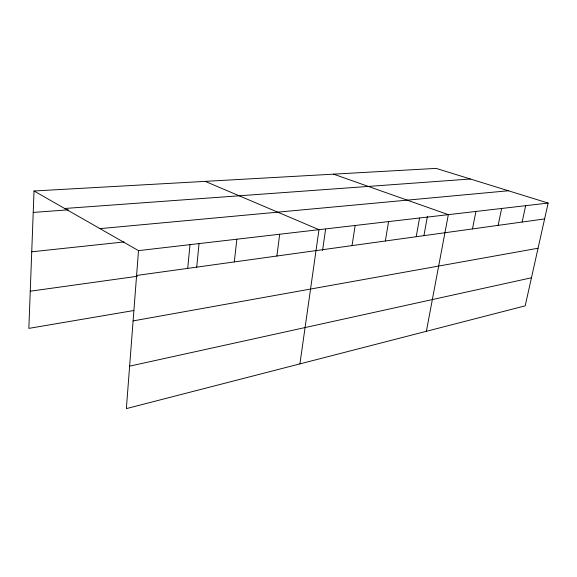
<?xml version="1.0" encoding="UTF-8"?>
<svg xmlns="http://www.w3.org/2000/svg" width="577" height="577" viewBox="0 0 577 577"><rect width="100%" height="100%" fill="white"/><g stroke="black" fill="none" stroke-linecap="round" stroke-linejoin="round"><path stroke-width="0.87" d="M34.029 190.987L138.502 250.627L126.363 408.61L525.193 305.839L548.15 203.068L436.089 168.39L34.029 190.987L28.85 328.378L133.842 310.52M187.727 268.384L189.999 244.648M196.714 267.137L199.051 243.472M234.298 261.929L236.858 239.21M276.895 256.029L279.686 234.233M299.917 363.885L318.98 229.675L205.188 181.366M322.543 250.461L325.616 229.163M352.035 245.614L355.158 225.47M385.342 240.998L388.581 221.59M416.219 236.721L419.551 217.998M423.965 235.474L427.42 216.375M426.381 331.299L448.329 214.658L333.564 174.153M472.462 228.925L475.917 211.456M498.131 225.369L501.629 208.47M522.127 222.044L525.654 205.679M129.623 366.15L531.467 277.768M133.099 320.906L538.06 248.225M30.249 291.205L137.348 276.275M136.598 275.467L544.609 218.928M138.502 250.627L548.15 203.068M31.735 251.796L124.005 241.951M99.987 228.636L508.395 190.763M33.221 212.423L68.252 209.833M64.689 208.485L470.399 179.007"/></g></svg>
